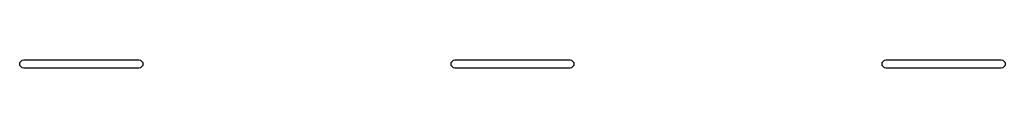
# Model space of a CAD drawing. Extents: x 0.25 to 2.52, y 0.36 to 1.75.
# Drawn here: x 1.366 to 1.906, y 0.362 to 0.367 of the extents above; entities that cross this region are included whole.
import ezdxf

# ---------------------------------------------------------------- set-up
doc = ezdxf.new("R2010")
doc.units = 0
doc.header["$MEASUREMENT"] = 0
doc.layers.add('BLACK', color=7, linetype='CONTINUOUS')

msp = doc.modelspace()

# ---------------------------------------------------------------- linework, layer by layer
at = {"layer": 'BLACK', "linetype": 'CONTINUOUS'}
for p, q in [((1.36632, 0.36508), (1.3676, 0.36636)), ((1.36632, 0.36327), (1.36632, 0.36508)), ((1.3676, 0.36199), (1.36632, 0.36327)), ((1.3676, 0.36636), (1.3685, 0.36654)), ((1.3685, 0.36181), (1.3676, 0.36199)), ((1.3685, 0.36654), (1.4315, 0.36654)), ((1.4315, 0.36181), (1.3685, 0.36181)), ((1.4315, 0.36654), (1.4324, 0.36636)), ((1.4324, 0.36199), (1.4315, 0.36181)), ((1.4324, 0.36636), (1.43368, 0.36508)), ((1.43368, 0.36327), (1.4324, 0.36199)), ((1.43368, 0.36508), (1.43368, 0.36327)), ((1.60254, 0.36508), (1.60382, 0.36636)), ((1.60254, 0.36327), (1.60254, 0.36508)), ((1.60382, 0.36199), (1.60254, 0.36327)), ((1.60382, 0.36636), (1.60472, 0.36654)), ((1.60472, 0.36181), (1.60382, 0.36199)), ((1.60472, 0.36654), (1.66772, 0.36654)), ((1.66772, 0.36181), (1.60472, 0.36181)), ((1.66772, 0.36654), (1.66862, 0.36636)), ((1.66862, 0.36199), (1.66772, 0.36181)), ((1.66862, 0.36636), (1.6699, 0.36508)), ((1.6699, 0.36327), (1.66862, 0.36199)), ((1.6699, 0.36508), (1.6699, 0.36327)), ((1.83876, 0.36508), (1.84004, 0.36636)), ((1.83876, 0.36327), (1.83876, 0.36508)), ((1.84004, 0.36199), (1.83876, 0.36327)), ((1.84004, 0.36636), (1.84094, 0.36654)), ((1.84094, 0.36181), (1.84004, 0.36199)), ((1.84094, 0.36654), (1.90394, 0.36654)), ((1.90394, 0.36181), (1.84094, 0.36181)), ((1.90394, 0.36654), (1.90484, 0.36636)), ((1.90484, 0.36199), (1.90394, 0.36181)), ((1.90484, 0.36636), (1.90612, 0.36508)), ((1.90612, 0.36327), (1.90484, 0.36199)), ((1.90612, 0.36508), (1.90612, 0.36327))]:
    msp.add_line(p, q, dxfattribs=at)

doc.saveas('drawing.dxf')
